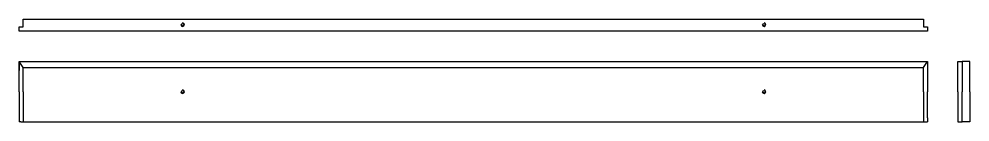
# Model space of a CAD drawing. Header units: centimetres. Extents: x -2268 to 4168, y -1681 to 1458.
# Drawn here: x 101.4 to 258.4, y -224.2 to -207.2 of the extents above; entities that cross this region are included whole.
import ezdxf

# ---------------------------------------------------------------- set-up
doc = ezdxf.new("R2010")
doc.units = ezdxf.units.CM
doc.layers.get('0').update_dxf_attribs({"color": 5})
doc.layers.add('filatura', color=8, linetype='Continuous')
doc.layers.add('particolari', color=6, linetype='Continuous')

msp = doc.modelspace()

# ---------------------------------------------------------------- linework, layer by layer
for p, q in [((102.0688, -208.4864), (102.0688, -207.1864)), ((102.0688, -207.1864), (250.6688, -207.1864)), ((250.6688, -207.1864), (250.6688, -208.4864)), ((101.3688, -209.1864), (101.3688, -208.4864)), ((101.3688, -208.4864), (102.0688, -208.4864)), ((250.6688, -208.4864), (251.3688, -208.4864)), ((251.3688, -208.4864), (251.3688, -209.1864)), ((251.3688, -209.1864), (101.3688, -209.1864)), ((101.3688, -214.1864), (251.3688, -214.1864)), ((101.3688, -219.1864), (101.3688, -214.1864)), ((101.3688, -214.1864), (101.3688, -215.6864)), ((101.3688, -214.1864), (101.3688, -215.1864)), ((102.0688, -215.1864), (101.3688, -214.1864)), ((250.6688, -215.1864), (251.3688, -214.1864)), ((251.3688, -214.1864), (251.3688, -219.1864)), ((256.3688, -219.1864), (256.3688, -214.1864)), ((256.3688, -214.1864), (257.0688, -214.1864)), ((258.3688, -214.1864), (257.0688, -214.1864)), ((257.0688, -214.1864), (257.0688, -219.1864)), ((258.3688, -219.1864), (258.3688, -214.1864)), ((102.0688, -219.1864), (102.0688, -215.1864)), ((102.0688, -215.1864), (250.6688, -215.1864)), ((250.6688, -219.1864), (250.6688, -215.1864)), ((101.3688, -219.1864), (101.3688, -223.4864)), ((102.0688, -219.1864), (102.0688, -224.1864)), ((250.6688, -219.1864), (250.6688, -224.1864)), ((251.3688, -223.4864), (251.3688, -219.1864)), ((256.3688, -219.1864), (256.3688, -224.1864)), ((257.0688, -224.1864), (257.0688, -219.1864)), ((258.3688, -219.1864), (258.3688, -224.1864)), ((101.3688, -223.4864), (101.3688, -224.1864)), ((101.6688, -224.1864), (101.3688, -224.1864)), ((101.6688, -224.1864), (251.0688, -224.1864)), ((251.0688, -224.1864), (251.3688, -224.1864)), ((251.3688, -223.4864), (251.3688, -224.1864)), ((256.3688, -224.1864), (257.0688, -224.1864)), ((258.3688, -224.1864), (257.0688, -224.1864))]:
    msp.add_line(p, q)
at = {"layer": 'filatura'}
for centre in [(128.3688, -208.1141), (224.3688, -208.1141), (128.3688, -219.1864), (224.3688, -219.1864)]:
    msp.add_arc(centre, 0.3, 180, 90, dxfattribs=at)
at = {"layer": 'particolari'}
for centre in [(128.3688, -208.1141), (128.3688, -208.1141), (224.3688, -208.1141), (224.3688, -208.1141), (128.3688, -219.1864), (128.3688, -219.1864), (224.3688, -219.1864), (224.3688, -219.1864)]:
    msp.add_circle(centre, 0.2, dxfattribs=at)

doc.saveas('drawing.dxf')
